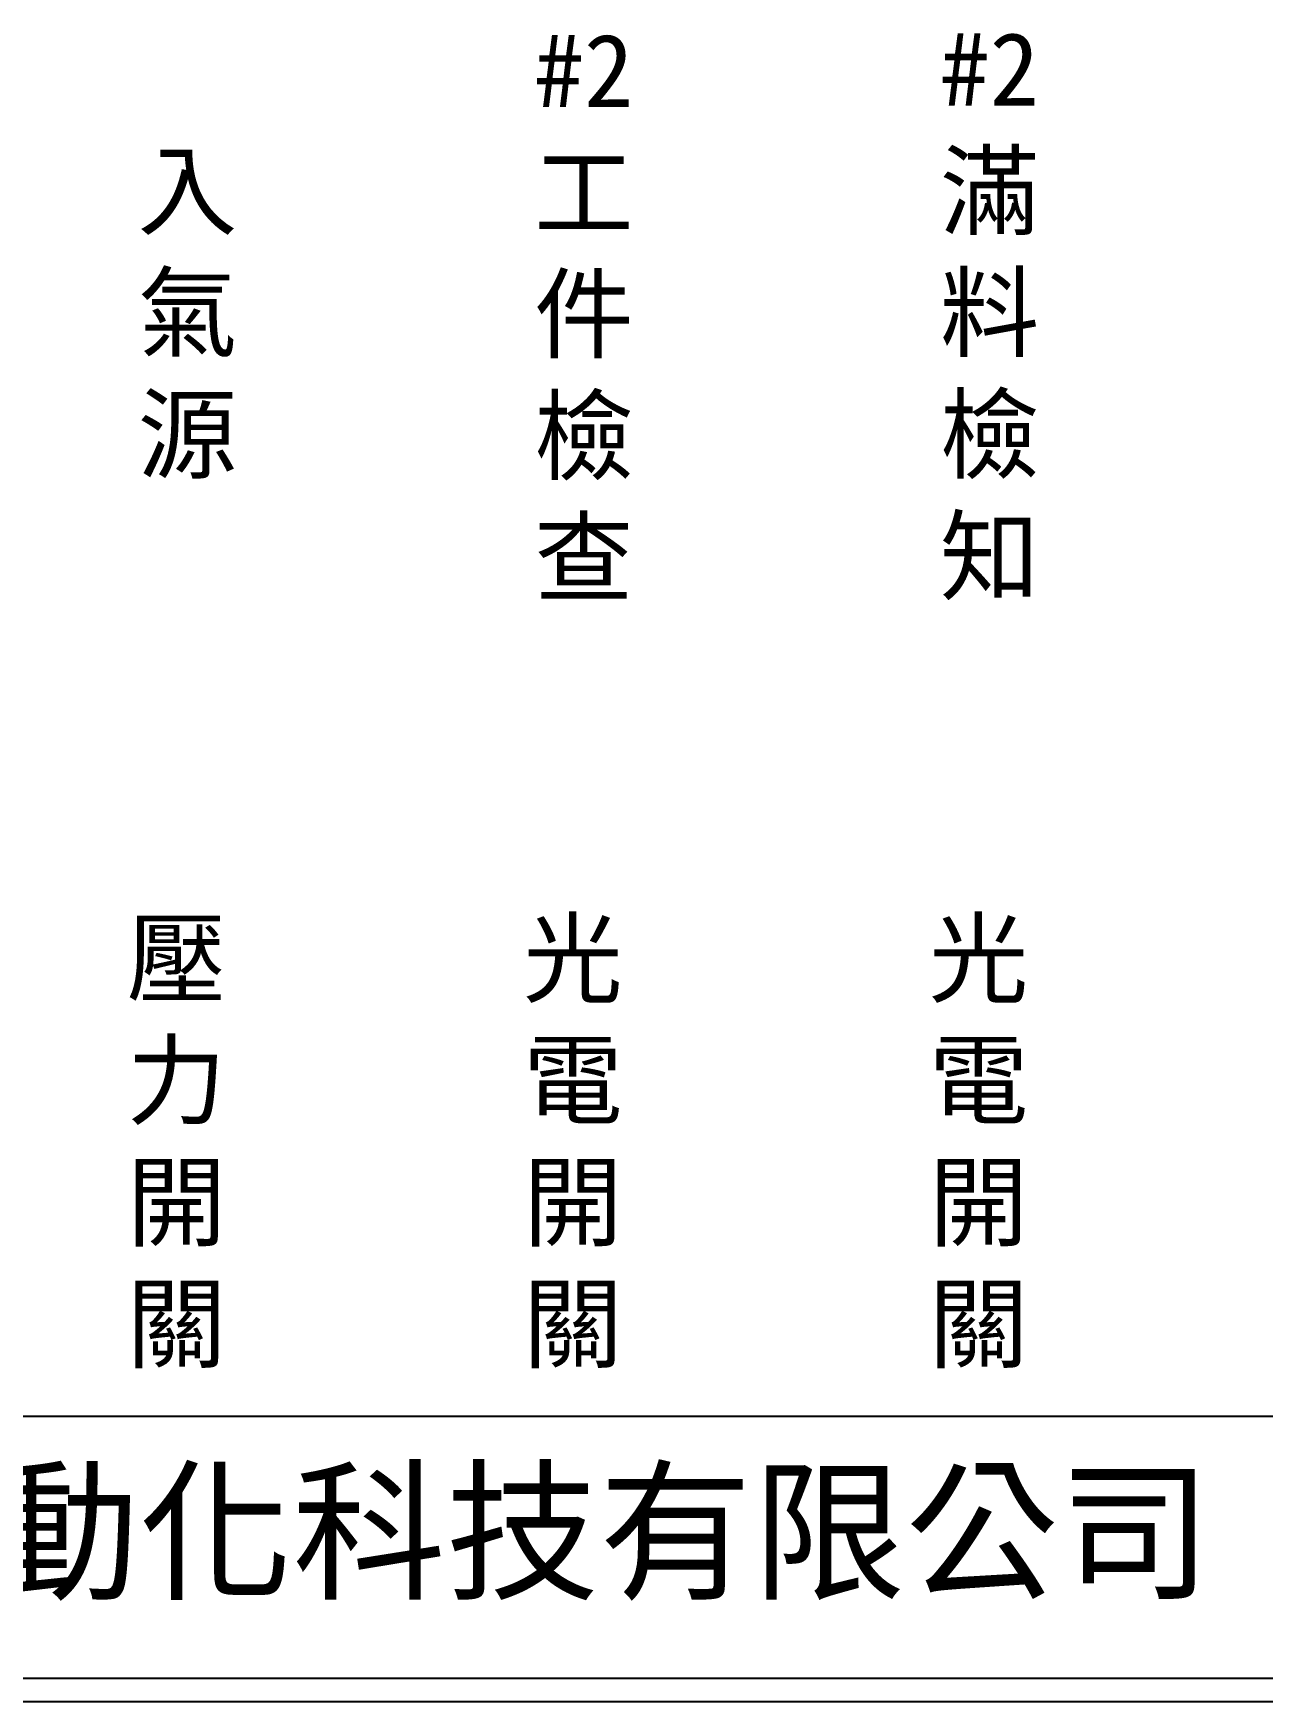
# Model space of a CAD drawing. Extents: x 325 to 612, y 3 to 207.
# Drawn here: x 391 to 456.7, y 3 to 92.1 of the extents above; entities that cross this region are included whole.
import ezdxf

# ---------------------------------------------------------------- set-up
doc = ezdxf.new("R2010")
doc.units = 0
doc.layers.add('圖框層', color=7, linetype='CONTINUOUS')
doc.layers.add('標尺寸層', color=3, linetype='CONTINUOUS')
doc.styles.add('CNS', font='romanc.shx', dxfattribs={"bigfont": 'chineset.shx'})
doc.styles.add('STSL', font='KAIU.TTF')

msp = doc.modelspace()

# ---------------------------------------------------------------- linework, layer by layer
at = {"layer": '圖框層', "color": 7}
for p, q in [((326.569, 18.25), (611.07, 18.25)), ((326.569, 4.25), (611.07, 4.25)), ((325.319, 3), (612.319, 3))]:
    msp.add_line(p, q, dxfattribs=at)

# ---------------------------------------------------------------- texts
at = {"layer": '圖框層', "color": 4, "style": 'STSL'}
msp.add_text('泓陞自動化科技有限公司', height=6, dxfattribs=at).set_placement((363.923, 9.076))
at = {"layer": '標尺寸層', "color": 7, "char_height": 3.9, "width": 4.96081, "attachment_point": 5, "style": 'CNS'}
for s, insert in [('{\\fDFKai-SB|b0|i0|c136|p65;#2工件檢查}', (420.405, 76.973)), ('{\\fDFKai-SB|b0|i0|c136|p65;#2滿料檢知}', (442.079, 76.973)), ('{\\fDFKai-SB|b0|i0|c136|p65;入氣源}', (399.224, 76.973)), ('{\\fDFKai-SB|b0|i0|c136|p65;壓力開關}', (398.639, 32.72)), ('{\\fDFKai-SB|b0|i0|c136|p65;光電開關}', (419.82, 32.72)), ('{\\fDFKai-SB|b0|i0|c136|p65;光電開關}', (441.494, 32.72))]:
    msp.add_mtext(s, dxfattribs=dict(at, insert=insert))

doc.saveas('drawing.dxf')
